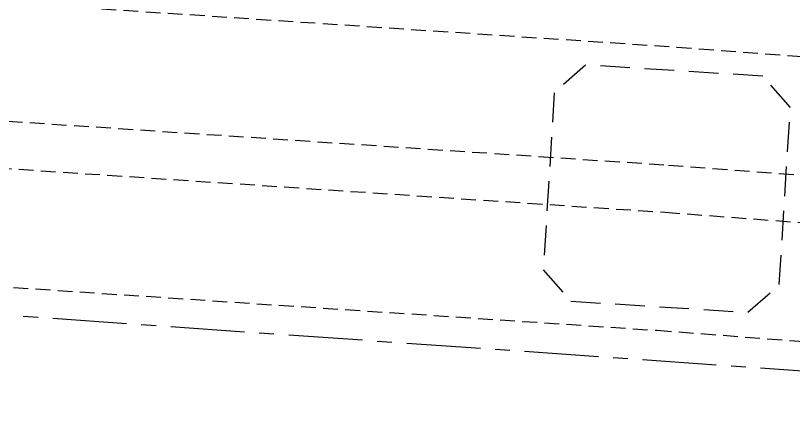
# Model space of a CAD drawing. Extents: x -50 to 48714, y -13211 to 6743.
# Drawn here: x 25537 to 26853, y -1623 to -935 of the extents above; entities that cross this region are included whole.
import ezdxf

# ---------------------------------------------------------------- set-up
doc = ezdxf.new("R2010")
doc.units = 0
doc.header["$LTSCALE"] = 50
for name, pattern in [('UE46_01$0$GESTRICHELTX2', [1.5, 1, -0.5]), ('UE46_01$0$VERDECKTX2', [0.75, 0.5, -0.25]), ('W_ASL63$0$MITTEX2', [4, 2.5, -0.5, 0.5, -0.5])]:
    doc.linetypes.add(name, pattern=pattern)
doc.layers.get('0').update_dxf_attribs({"linetype": 'CONTINUOUS'})
for name, color, linetype in [('UE46_01$0$M_TRASSE', 7, 'UE46_01$0$VERDECKTX2'), ('UE46_01$0$MEDIEN_SAEULEN', 7, 'UE46_01$0$GESTRICHELTX2'), ('W_ASL63$0$MITTEX2', 5, 'W_ASL63$0$MITTEX2')]:
    doc.layers.add(name, color=color, linetype=linetype)

# ---------------------------------------------------------------- blocks, each defined once
blk = doc.blocks.new('W_ASL63', base_point=(-9164.7, 2320.9))
at = {"layer": 'W_ASL63$0$MITTEX2'}
blk.add_line((5661.5, 1627.3), (30997.2, -144.3), dxfattribs=at)
blk = doc.blocks.new('UE46_01$0$M_SAEULE')
at = {"layer": 'UE46_01$0$MEDIEN_SAEULEN'}
blk.add_lwpolyline([(-200, 150), (-200, -150), (-150, -200), (150, -200), (200, -150), (200, 150), (150, 200), (-150, 200)], close=True, dxfattribs=at)
blk = doc.blocks.new('UE46_01')
at = {"layer": 'UE46_01$0$M_TRASSE'}
for p, q in [((22305.4, -197.1), (22213, -418.6)), ((22305.4, -197.1), (23736.5, -794.3)), ((22228.4, -381.7), (23690.1, -991.7)), ((22120.5, -640.1), (22213, -418.6)), ((22197.6, -455.5), (23671.5, -1070.6)), ((22120.5, -640.1), (23625.1, -1268)), ((23736.5, -794.3), (26655.4, -988.4)), ((23690.1, -991.7), (26641.2, -1187.9)), ((26655.4, -988.4), (28979, -1164.5)), ((23671.5, -1070.6), (26635.6, -1267.7)), ((28979, -1164.5), (31559.7, -1239)), ((26641.2, -1187.9), (28968.6, -1364.3)), ((31559.7, -1239), (32106.1, -1263)), ((32106.1, -1263), (32095.6, -1502.7)), ((23625.1, -1268), (26621.4, -1467.2)), ((26635.6, -1267.7), (28964.4, -1444.2)), ((28968.6, -1364.3), (31552.4, -1438.9)), ((28964.4, -1444.2), (31549.5, -1518.8)), ((31552.4, -1438.9), (32097.3, -1462.8)), ((26621.4, -1467.2), (28953.9, -1644)), ((32085.1, -1742.5), (32095.6, -1502.7)), ((31549.5, -1518.8), (32093.8, -1542.7)), ((28953.9, -1644), (31542.3, -1718.7)), ((31542.3, -1718.7), (32085.1, -1742.5))]:
    blk.add_line(p, q, dxfattribs=at)
at = {"layer": 'UE46_01$0$MEDIEN_SAEULEN', "rotation": 176.4257905147617}
blk.add_blockref('UE46_01$0$M_SAEULE', (26638.4, -1227.8), dxfattribs=at)

msp = doc.modelspace()

# ---------------------------------------------------------------- block references
for name in ['W_ASL63', 'UE46_01']:
    msp.add_blockref(name, (0, 0))

doc.saveas('drawing.dxf')
